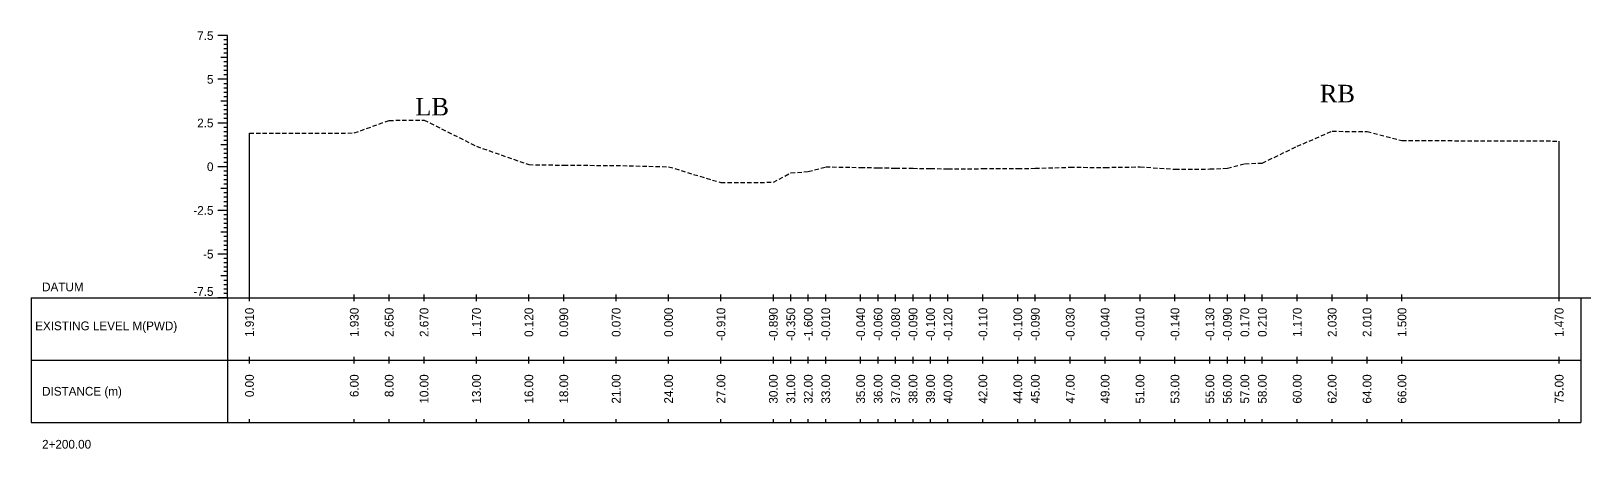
# Model space of a CAD drawing. Header units: inches. Extents: x 2527 to 3799, y -2520 to -1051.
# Drawn here: x 3709.5 to 3798.8, y -1367.1 to -1343.2 of the extents above; entities that cross this region are included whole.
import ezdxf
from ezdxf.enums import TextEntityAlignment as Align

# ---------------------------------------------------------------- set-up
doc = ezdxf.new("R2010")
doc.units = ezdxf.units.IN
doc.header["$MEASUREMENT"] = 0
doc.linetypes.add('HIDDEN', pattern=[0.375, 0.25, -0.125])
doc.layers.add('CS_Drawing', color=7, linetype='Continuous')
doc.layers.add('GL', color=3, linetype='HIDDEN')
doc.styles.add('romans', font='romans.shx')

msp = doc.modelspace()

# ---------------------------------------------------------------- linework, layer by layer
at = {"layer": 'CS_Drawing'}
for p, q in [((3720.741, -1343.485), (3720.179, -1343.485)), ((3720.741, -1343.485), (3720.347, -1343.485)), ((3720.741, -1343.485), (3720.516, -1343.485)), ((3720.741, -1343.735), (3720.516, -1343.735)), ((3720.741, -1343.985), (3720.516, -1343.985)), ((3720.741, -1358.485), (3720.741, -1343.485)), ((3720.741, -1344.735), (3720.347, -1344.735)), ((3720.741, -1344.235), (3720.516, -1344.235)), ((3720.741, -1344.485), (3720.516, -1344.485)), ((3720.741, -1344.735), (3720.516, -1344.735)), ((3720.741, -1344.985), (3720.516, -1344.985)), ((3720.741, -1345.235), (3720.516, -1345.235)), ((3720.741, -1345.485), (3720.516, -1345.485)), ((3720.741, -1345.735), (3720.516, -1345.735)), ((3720.741, -1345.985), (3720.179, -1345.985)), ((3720.741, -1345.985), (3720.347, -1345.985)), ((3720.741, -1345.985), (3720.516, -1345.985)), ((3720.741, -1346.235), (3720.516, -1346.235)), ((3720.741, -1346.485), (3720.516, -1346.485)), ((3720.741, -1346.735), (3720.516, -1346.735)), ((3720.741, -1347.235), (3720.347, -1347.235)), ((3720.741, -1346.985), (3720.516, -1346.985)), ((3720.741, -1347.235), (3720.516, -1347.235)), ((3720.741, -1347.485), (3720.516, -1347.485)), ((3720.741, -1348.485), (3720.179, -1348.485)), ((3720.741, -1348.485), (3720.347, -1348.485)), ((3720.741, -1347.735), (3720.516, -1347.735)), ((3720.741, -1347.985), (3720.516, -1347.985)), ((3720.741, -1348.235), (3720.516, -1348.235)), ((3720.741, -1348.485), (3720.516, -1348.485)), ((3720.741, -1348.735), (3720.516, -1348.735)), ((3720.741, -1348.985), (3720.516, -1348.985)), ((3720.741, -1349.235), (3720.516, -1349.235)), ((3720.741, -1349.485), (3720.516, -1349.485)), ((3721.991, -1358.485), (3721.991, -1349.075)), ((3720.741, -1349.735), (3720.347, -1349.735)), ((3720.741, -1349.735), (3720.516, -1349.735)), ((3720.741, -1349.985), (3720.516, -1349.985)), ((3720.741, -1350.235), (3720.516, -1350.235)), ((3796.991, -1358.485), (3796.991, -1349.515)), ((3720.741, -1350.985), (3720.179, -1350.985)), ((3720.741, -1350.985), (3720.347, -1350.985)), ((3720.741, -1350.485), (3720.516, -1350.485)), ((3720.741, -1350.735), (3720.516, -1350.735)), ((3720.741, -1350.985), (3720.516, -1350.985)), ((3720.741, -1351.235), (3720.516, -1351.235)), ((3720.741, -1351.485), (3720.516, -1351.485)), ((3720.741, -1351.735), (3720.516, -1351.735)), ((3720.741, -1351.985), (3720.516, -1351.985)), ((3720.741, -1352.235), (3720.347, -1352.235)), ((3720.741, -1352.235), (3720.516, -1352.235)), ((3720.741, -1352.485), (3720.516, -1352.485)), ((3720.741, -1352.735), (3720.516, -1352.735)), ((3720.741, -1352.985), (3720.516, -1352.985)), ((3720.741, -1353.485), (3720.179, -1353.485)), ((3720.741, -1353.485), (3720.347, -1353.485)), ((3720.741, -1353.235), (3720.516, -1353.235)), ((3720.741, -1353.485), (3720.516, -1353.485)), ((3720.741, -1353.735), (3720.516, -1353.735)), ((3720.741, -1354.735), (3720.347, -1354.735)), ((3720.741, -1353.985), (3720.516, -1353.985)), ((3720.741, -1354.235), (3720.516, -1354.235)), ((3720.741, -1354.485), (3720.516, -1354.485)), ((3720.741, -1354.735), (3720.516, -1354.735)), ((3720.741, -1354.985), (3720.516, -1354.985)), ((3720.741, -1355.235), (3720.516, -1355.235)), ((3720.741, -1355.485), (3720.516, -1355.485)), ((3720.741, -1355.735), (3720.516, -1355.735)), ((3720.741, -1355.985), (3720.179, -1355.985)), ((3720.741, -1355.985), (3720.347, -1355.985)), ((3720.741, -1355.985), (3720.516, -1355.985)), ((3720.741, -1356.235), (3720.516, -1356.235)), ((3720.741, -1356.485), (3720.516, -1356.485)), ((3720.741, -1357.235), (3720.347, -1357.235)), ((3720.741, -1356.735), (3720.516, -1356.735)), ((3720.741, -1356.985), (3720.516, -1356.985)), ((3720.741, -1357.235), (3720.516, -1357.235)), ((3720.741, -1357.485), (3720.516, -1357.485)), ((3720.741, -1357.735), (3720.516, -1357.735)), ((3720.741, -1357.985), (3720.516, -1357.985)), ((3720.741, -1358.235), (3720.516, -1358.235)), ((3721.991, -1358.673), (3721.991, -1358.298)), ((3727.991, -1358.673), (3727.991, -1358.298)), ((3729.991, -1358.673), (3729.991, -1358.298)), ((3731.991, -1358.673), (3731.991, -1358.298)), ((3734.991, -1358.673), (3734.991, -1358.298)), ((3737.991, -1358.673), (3737.991, -1358.298)), ((3739.991, -1358.673), (3739.991, -1358.298)), ((3742.991, -1358.673), (3742.991, -1358.298)), ((3745.991, -1358.673), (3745.991, -1358.298)), ((3748.991, -1358.673), (3748.991, -1358.298)), ((3751.991, -1358.673), (3751.991, -1358.298)), ((3752.991, -1358.673), (3752.991, -1358.298)), ((3753.991, -1358.673), (3753.991, -1358.298)), ((3754.991, -1358.673), (3754.991, -1358.298)), ((3756.991, -1358.673), (3756.991, -1358.298)), ((3757.991, -1358.673), (3757.991, -1358.298)), ((3758.991, -1358.673), (3758.991, -1358.298)), ((3759.991, -1358.673), (3759.991, -1358.298)), ((3760.991, -1358.673), (3760.991, -1358.298)), ((3761.991, -1358.673), (3761.991, -1358.298)), ((3763.991, -1358.673), (3763.991, -1358.298)), ((3765.991, -1358.673), (3765.991, -1358.298)), ((3766.991, -1358.673), (3766.991, -1358.298)), ((3768.991, -1358.673), (3768.991, -1358.298)), ((3770.991, -1358.673), (3770.991, -1358.298)), ((3772.991, -1358.673), (3772.991, -1358.298)), ((3774.991, -1358.673), (3774.991, -1358.298)), ((3776.991, -1358.673), (3776.991, -1358.298)), ((3777.991, -1358.673), (3777.991, -1358.298)), ((3778.991, -1358.673), (3778.991, -1358.298)), ((3779.991, -1358.673), (3779.991, -1358.298)), ((3781.991, -1358.673), (3781.991, -1358.298)), ((3783.991, -1358.673), (3783.991, -1358.298)), ((3785.991, -1358.673), (3785.991, -1358.298)), ((3787.991, -1358.673), (3787.991, -1358.298)), ((3796.991, -1358.673), (3796.991, -1358.298)), ((3709.491, -1358.485), (3720.741, -1358.485)), ((3709.491, -1358.485), (3709.491, -1365.61)), ((3720.741, -1358.485), (3720.179, -1358.485)), ((3720.741, -1358.485), (3720.347, -1358.485)), ((3720.741, -1358.485), (3720.516, -1358.485)), ((3720.741, -1358.485), (3798.241, -1358.485)), ((3720.741, -1358.485), (3720.741, -1365.61)), ((3798.241, -1358.485), (3798.804, -1358.485)), ((3798.241, -1358.485), (3798.635, -1358.485)), ((3798.241, -1358.485), (3798.466, -1358.485)), ((3798.241, -1358.485), (3798.241, -1365.61)), ((3721.991, -1362.235), (3721.991, -1361.86)), ((3727.991, -1362.235), (3727.991, -1361.86)), ((3729.991, -1362.235), (3729.991, -1361.86)), ((3731.991, -1362.235), (3731.991, -1361.86)), ((3734.991, -1362.235), (3734.991, -1361.86)), ((3737.991, -1362.235), (3737.991, -1361.86)), ((3739.991, -1362.235), (3739.991, -1361.86)), ((3742.991, -1362.235), (3742.991, -1361.86)), ((3745.991, -1362.235), (3745.991, -1361.86)), ((3748.991, -1362.235), (3748.991, -1361.86)), ((3751.991, -1362.235), (3751.991, -1361.86)), ((3752.991, -1362.235), (3752.991, -1361.86)), ((3753.991, -1362.235), (3753.991, -1361.86)), ((3754.991, -1362.235), (3754.991, -1361.86)), ((3756.991, -1362.235), (3756.991, -1361.86)), ((3757.991, -1362.235), (3757.991, -1361.86)), ((3758.991, -1362.235), (3758.991, -1361.86)), ((3759.991, -1362.235), (3759.991, -1361.86)), ((3760.991, -1362.235), (3760.991, -1361.86)), ((3761.991, -1362.235), (3761.991, -1361.86)), ((3763.991, -1362.235), (3763.991, -1361.86)), ((3765.991, -1362.235), (3765.991, -1361.86)), ((3766.991, -1362.235), (3766.991, -1361.86)), ((3768.991, -1362.235), (3768.991, -1361.86)), ((3770.991, -1362.235), (3770.991, -1361.86)), ((3772.991, -1362.235), (3772.991, -1361.86)), ((3774.991, -1362.235), (3774.991, -1361.86)), ((3776.991, -1362.235), (3776.991, -1361.86)), ((3777.991, -1362.235), (3777.991, -1361.86)), ((3778.991, -1362.235), (3778.991, -1361.86)), ((3779.991, -1362.235), (3779.991, -1361.86)), ((3781.991, -1362.235), (3781.991, -1361.86)), ((3783.991, -1362.235), (3783.991, -1361.86)), ((3785.991, -1362.235), (3785.991, -1361.86)), ((3787.991, -1362.235), (3787.991, -1361.86)), ((3796.991, -1362.235), (3796.991, -1361.86)), ((3709.491, -1362.048), (3720.741, -1362.048)), ((3720.741, -1362.048), (3798.241, -1362.048)), ((3720.741, -1362.048), (3798.241, -1362.048)), ((3721.991, -1365.61), (3721.991, -1365.423)), ((3727.991, -1365.61), (3727.991, -1365.423)), ((3729.991, -1365.61), (3729.991, -1365.423)), ((3731.991, -1365.61), (3731.991, -1365.423)), ((3734.991, -1365.61), (3734.991, -1365.423)), ((3737.991, -1365.61), (3737.991, -1365.423)), ((3739.991, -1365.61), (3739.991, -1365.423)), ((3742.991, -1365.61), (3742.991, -1365.423)), ((3745.991, -1365.61), (3745.991, -1365.423)), ((3748.991, -1365.61), (3748.991, -1365.423)), ((3751.991, -1365.61), (3751.991, -1365.423)), ((3752.991, -1365.61), (3752.991, -1365.423)), ((3753.991, -1365.61), (3753.991, -1365.423)), ((3754.991, -1365.61), (3754.991, -1365.423)), ((3756.991, -1365.61), (3756.991, -1365.423)), ((3757.991, -1365.61), (3757.991, -1365.423)), ((3758.991, -1365.61), (3758.991, -1365.423)), ((3759.991, -1365.61), (3759.991, -1365.423)), ((3760.991, -1365.61), (3760.991, -1365.423)), ((3761.991, -1365.61), (3761.991, -1365.423)), ((3763.991, -1365.61), (3763.991, -1365.423)), ((3765.991, -1365.61), (3765.991, -1365.423)), ((3766.991, -1365.61), (3766.991, -1365.423)), ((3768.991, -1365.61), (3768.991, -1365.423)), ((3770.991, -1365.61), (3770.991, -1365.423)), ((3772.991, -1365.61), (3772.991, -1365.423)), ((3774.991, -1365.61), (3774.991, -1365.423)), ((3776.991, -1365.61), (3776.991, -1365.423)), ((3777.991, -1365.61), (3777.991, -1365.423)), ((3778.991, -1365.61), (3778.991, -1365.423)), ((3779.991, -1365.61), (3779.991, -1365.423)), ((3781.991, -1365.61), (3781.991, -1365.423)), ((3783.991, -1365.61), (3783.991, -1365.423)), ((3785.991, -1365.61), (3785.991, -1365.423)), ((3787.991, -1365.61), (3787.991, -1365.423)), ((3796.991, -1365.61), (3796.991, -1365.423)), ((3709.491, -1365.61), (3720.741, -1365.61)), ((3720.741, -1365.61), (3798.241, -1365.61))]:
    msp.add_line(p, q, dxfattribs=at)
at = {"layer": 'GL'}
msp.add_lwpolyline([(3721.991, -1349.075), (3727.991, -1349.055), (3729.991, -1348.335), (3731.991, -1348.315), (3734.991, -1349.815), (3737.991, -1350.865), (3739.991, -1350.895), (3742.991, -1350.915), (3745.991, -1350.985), (3748.991, -1351.895), (3751.991, -1351.875), (3752.991, -1351.335), (3753.991, -1351.261), (3754.991, -1350.995), (3756.991, -1351.025), (3757.991, -1351.045), (3758.991, -1351.065), (3759.991, -1351.075), (3760.991, -1351.085), (3761.991, -1351.105), (3763.991, -1351.095), (3765.991, -1351.085), (3766.991, -1351.075), (3768.991, -1351.015), (3770.991, -1351.025), (3772.991, -1350.995), (3774.991, -1351.125), (3776.991, -1351.115), (3777.991, -1351.075), (3778.991, -1350.815), (3779.991, -1350.775), (3781.991, -1349.815), (3783.991, -1348.955), (3785.991, -1348.975), (3787.991, -1349.485), (3796.991, -1349.515)], dxfattribs=at)

# ---------------------------------------------------------------- texts
at = {"char_height": 1, "width": 87.77218, "attachment_point": 1, "style": 'romans'}
for s, insert in [('{\\fTimes New Roman|b0|i0|c0|p18;RB}', (3783.285, -1346.301)), ('{\\fTimes New Roman|b0|i0|c0|p18;LB}', (3731.487, -1347.051))]:
    msp.add_mtext(s, dxfattribs=dict(at, insert=insert))
at = {"layer": 'CS_Drawing'}
for s, p in [('7.5', (3719.929, -1343.485)), ('5', (3719.929, -1345.985)), ('2.5', (3719.929, -1348.485)), ('0', (3719.929, -1350.985)), ('-2.5', (3719.929, -1353.485)), ('-5', (3719.929, -1355.985))]:
    msp.add_text(s, height=0.5, dxfattribs=at).set_placement(p, align=Align.MIDDLE_RIGHT)
for s, p in [('DATUM', (3710.116, -1357.86)), ('EXISTING LEVEL M(PWD)', (3709.72, -1360.088)), ('DISTANCE (m)', (3710.116, -1363.829)), ('2+200.00', (3710.116, -1366.86))]:
    msp.add_text(s, height=0.5, dxfattribs=at).set_placement(p, align=Align.MIDDLE_LEFT)
msp.add_text('-7.5', height=0.5, dxfattribs=at).set_placement((3719.929, -1358.373), align=Align.RIGHT)
for s, p in [('1.910', (3721.991, -1359.048)), ('1.930', (3727.991, -1359.048)), ('2.650', (3729.991, -1359.048)), ('2.670', (3731.991, -1359.048)), ('1.170', (3734.991, -1359.048)), ('0.120', (3737.991, -1359.048)), ('0.090', (3739.991, -1359.048)), ('0.070', (3742.991, -1359.048)), ('0.000', (3745.991, -1359.048)), ('-0.910', (3748.991, -1359.048)), ('-0.890', (3751.991, -1359.048)), ('-0.350', (3752.991, -1359.048)), ('-1.600', (3753.991, -1359.048)), ('-0.010', (3754.991, -1359.048)), ('-0.040', (3756.991, -1359.048)), ('-0.060', (3757.991, -1359.048)), ('-0.080', (3758.991, -1359.048)), ('-0.090', (3759.991, -1359.048)), ('-0.100', (3760.991, -1359.048)), ('-0.120', (3761.991, -1359.048)), ('-0.110', (3763.991, -1359.048)), ('-0.100', (3765.991, -1359.048)), ('-0.090', (3766.991, -1359.048)), ('-0.030', (3768.991, -1359.048)), ('-0.040', (3770.991, -1359.048)), ('-0.010', (3772.991, -1359.048)), ('-0.140', (3774.991, -1359.048)), ('-0.130', (3776.991, -1359.048)), ('-0.090', (3777.991, -1359.048)), ('0.170', (3778.991, -1359.048)), ('0.210', (3779.991, -1359.048)), ('1.170', (3781.991, -1359.048)), ('2.030', (3783.991, -1359.048)), ('2.010', (3785.991, -1359.048)), ('1.500', (3787.991, -1359.048)), ('1.470', (3796.991, -1359.048)), ('0.00', (3721.991, -1362.86)), ('6.00', (3727.991, -1362.86)), ('8.00', (3729.991, -1362.86)), ('10.00', (3731.991, -1362.86)), ('13.00', (3734.991, -1362.86)), ('16.00', (3737.991, -1362.86)), ('18.00', (3739.991, -1362.86)), ('21.00', (3742.991, -1362.86)), ('24.00', (3745.991, -1362.86)), ('27.00', (3748.991, -1362.86)), ('30.00', (3751.991, -1362.86)), ('31.00', (3752.991, -1362.86)), ('32.00', (3753.991, -1362.86)), ('33.00', (3754.991, -1362.86)), ('35.00', (3756.991, -1362.86)), ('36.00', (3757.991, -1362.86)), ('37.00', (3758.991, -1362.86)), ('38.00', (3759.991, -1362.86)), ('39.00', (3760.991, -1362.86)), ('40.00', (3761.991, -1362.86)), ('42.00', (3763.991, -1362.86)), ('44.00', (3765.991, -1362.86)), ('45.00', (3766.991, -1362.86)), ('47.00', (3768.991, -1362.86)), ('49.00', (3770.991, -1362.86)), ('51.00', (3772.991, -1362.86)), ('53.00', (3774.991, -1362.86)), ('55.00', (3776.991, -1362.86)), ('56.00', (3777.991, -1362.86)), ('57.00', (3778.991, -1362.86)), ('58.00', (3779.991, -1362.86)), ('60.00', (3781.991, -1362.86)), ('62.00', (3783.991, -1362.86)), ('64.00', (3785.991, -1362.86)), ('66.00', (3787.991, -1362.86)), ('75.00', (3796.991, -1362.86))]:
    msp.add_text(s, height=0.5, rotation=90, dxfattribs=at).set_placement(p, align=Align.MIDDLE_RIGHT)

doc.saveas('drawing.dxf')
